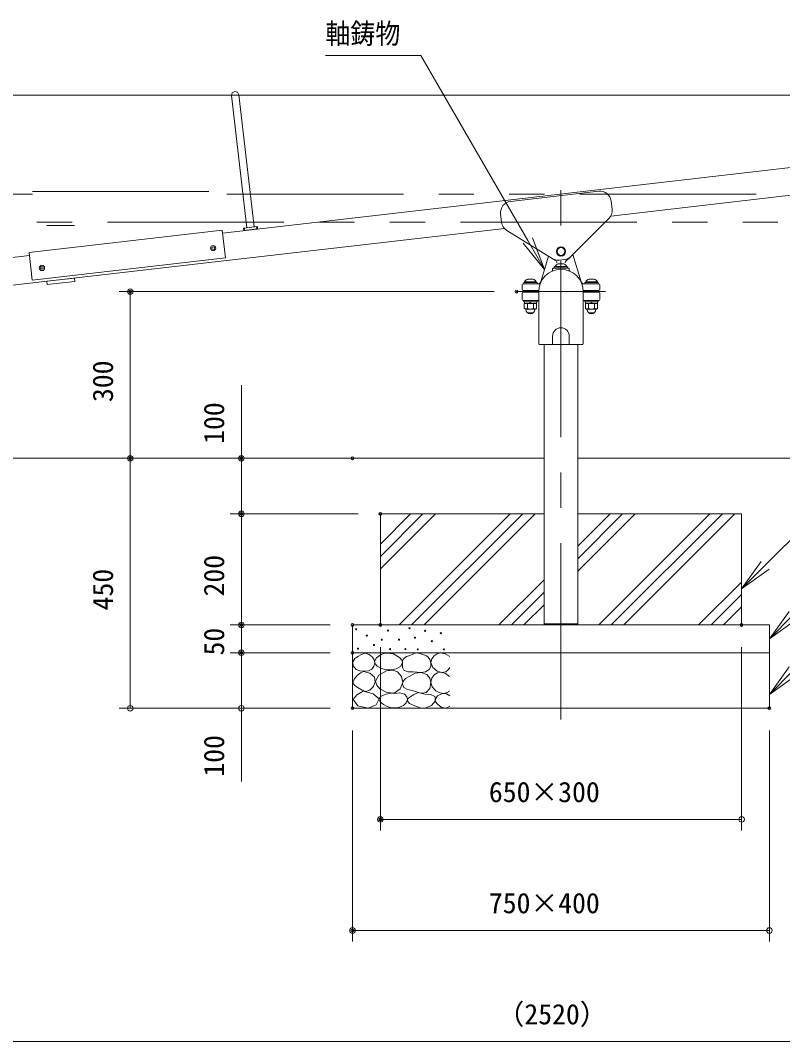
# Model space of a CAD drawing. Units: millimetres at full size, sheet at 1:10; details may follow other scales. Extents: x 5 to 8405, y -5 to 5945.
# Drawn here: x 1814 to 3186, y 1225 to 3063 of the extents above; entities that cross this region are included whole.
import ezdxf
from ezdxf.enums import TextEntityAlignment as Align

# ---------------------------------------------------------------- set-up
doc = ezdxf.new("R2010")
doc.units = ezdxf.units.MM
doc.header["$LTSCALE"] = 10
doc.header["$PDMODE"] = 32
doc.header["$PDSIZE"] = 5
doc.linetypes.add('USER2', pattern=[50.8, 31.75, -6.35, 6.35, -6.35])
doc.linetypes.add('USER3', pattern=[63.5, 31.75, -6.35, 6.35, -6.35, 6.35, -6.35])
doc.layers.add('LY_5', color=7, linetype='Continuous', lineweight=0)
doc.layers.add('LY_6', color=7, linetype='Continuous', lineweight=0)
doc.styles.add('ＭＳ ゴシック', font='')
doc.styles.get('ＭＳ ゴシック').set_extended_font_data('MS Gothic')

# ---------------------------------------------------------------- blocks, each defined once
blk = doc.blocks.new('-016-_DOTBLANK')
at = {"color": 7, "linetype": 'Continuous', "lineweight": 0}
blk.add_line((-0.5, 0), (-1, 0), dxfattribs=at)
blk.add_circle((0, 0), 0.5, dxfattribs=at)
blk = doc.blocks.new('-003-_U3')
at = {"color": 7, "linetype": 'Continuous', "lineweight": 0}
for p, q in [((-1, 0.1667), (0, 0)), ((0, 0), (-1, 0)), ((-1, -0.1667), (0, 0))]:
    blk.add_line(p, q, dxfattribs=at)

msp = doc.modelspace()

# ---------------------------------------------------------------- linework, layer by layer
at = {"layer": 'LY_5'}
for p, q in [((2194.3, 2928.19), (2221.83, 2690.28)), ((2207.22, 2929.69), (2234.75, 2691.78)), ((2876.53, 2711.17), (4222.29, 2866.88)), ((2178.14, 2680.7), (3372.18, 2818.85)), ((2696.04, 2737.6), (2854.98, 2755.99)), ((2878.91, 2723.17), (2877.14, 2738.42)), ((2680.23, 2700.18), (2678.47, 2715.43)), ((2873.21, 2706.75), (2805.57, 2638.88)), ((1339.52, 2533.33), (2685.29, 2689.04)), ((1829.89, 2645.44), (2177.57, 2685.66)), ((2177.57, 2685.66), (2183.32, 2635.99)), ((2240.71, 2692.47), (2215.87, 2689.59)), ((2215.87, 2689.59), (2216.39, 2685.12)), ((2241.22, 2687.99), (2216.39, 2685.12)), ((2217.36, 2689.76), (2217.88, 2685.29)), ((2234.75, 2691.78), (2221.83, 2690.28)), ((2239.22, 2692.29), (2239.73, 2687.82)), ((2240.71, 2692.47), (2241.22, 2687.99)), ((2689.53, 2685.5), (2770.87, 2634.87)), ((1681.46, 2623.23), (1830.46, 2640.47)), ((1835.64, 2595.77), (1829.89, 2645.44)), ((2183.32, 2635.99), (1835.64, 2595.77)), ((2750.58, 2593), (2764.54, 2638.81)), ((2783.74, 2631.98), (2793.71, 2633.13)), ((2823.42, 2593), (2808.53, 2641.85)), ((2772, 2613.29), (2772, 2616.25)), ((2801, 2617.25), (2773, 2617.25)), ((2775, 2617.25), (2775, 2619.75)), ((2775, 2619.75), (2799, 2619.75)), ((2775, 2617.25), (2799, 2617.25)), ((2776.5, 2620.75), (2797.5, 2620.75)), ((2776.5, 2620.75), (2776.5, 2619.75)), ((2776.5, 2619.75), (2797.5, 2619.75)), ((2782, 2625.55), (2792, 2625.55)), ((2797.5, 2620.75), (2797.5, 2619.75)), ((2799, 2619.75), (2799, 2617.25)), ((2802, 2613.29), (2802, 2616.25)), ((1911.71, 2599.54), (1862.04, 2593.79)), ((1862.04, 2593.79), (1862.73, 2587.83)), ((1862.73, 2587.83), (1912.4, 2593.57)), ((1912.4, 2593.57), (1911.71, 2599.54)), ((2720, 2589.46), (2720, 2591.96)), ((2720, 2591.96), (2744, 2591.96)), ((2721.5, 2592.96), (2742.5, 2592.96)), ((2721.5, 2592.96), (2721.5, 2591.96)), ((2721.5, 2591.96), (2742.5, 2591.96)), ((2727, 2597.76), (2737, 2597.76)), ((2742.5, 2592.96), (2742.5, 2591.96)), ((2744, 2591.96), (2744, 2589.46)), ((2830, 2589.46), (2830, 2591.96)), ((2830, 2591.96), (2854, 2591.96)), ((2831.5, 2592.96), (2852.5, 2592.96)), ((2831.5, 2592.96), (2831.5, 2591.96)), ((2831.5, 2591.96), (2852.5, 2591.96)), ((2837, 2597.76), (2847, 2597.76)), ((2852.5, 2592.96), (2852.5, 2591.96)), ((2854, 2591.96), (2854, 2589.46)), ((2717, 2579.46), (2717, 2587.46)), ((2719, 2589.46), (2749.69, 2589.46)), ((2747.05, 2577.46), (2719, 2577.46)), ((2747.02, 2574.21), (2719, 2574.21)), ((2720, 2589.46), (2744, 2589.46)), ((2726, 2577.46), (2726, 2574.21)), ((2738, 2577.46), (2738, 2574.21)), ((2747, 2481.71), (2747, 2575.21)), ((2855, 2589.46), (2824.31, 2589.46)), ((2855, 2577.46), (2826.95, 2577.46)), ((2855, 2574.21), (2826.98, 2574.21)), ((2827, 2481.71), (2827, 2575.21)), ((2830, 2589.46), (2854, 2589.46)), ((2836, 2577.46), (2836, 2574.21)), ((2848, 2577.46), (2848, 2574.21)), ((2857, 2579.46), (2857, 2587.46)), ((2717, 2561.21), (2717, 2572.21)), ((2747, 2559.21), (2719, 2559.21)), ((2720, 2556.71), (2720, 2559.21)), ((2720, 2559.21), (2744, 2559.21)), ((2720, 2556.71), (2744, 2556.71)), ((2721.25, 2556.71), (2721.25, 2553.71)), ((2721.25, 2556.71), (2742.75, 2556.71)), ((2731.83, 2553.71), (2731.03, 2556.71)), ((2732.97, 2553.71), (2732.17, 2556.71)), ((2742.75, 2556.71), (2742.75, 2553.71)), ((2744, 2559.21), (2744, 2556.71)), ((2855, 2559.21), (2827, 2559.21)), ((2830, 2556.71), (2830, 2559.21)), ((2830, 2559.21), (2854, 2559.21)), ((2830, 2556.71), (2854, 2556.71)), ((2831.25, 2556.71), (2831.25, 2553.71)), ((2831.25, 2556.71), (2852.75, 2556.71)), ((2841.83, 2553.71), (2841.03, 2556.71)), ((2842.97, 2553.71), (2842.17, 2556.71)), ((2852.75, 2556.71), (2852.75, 2553.71)), ((2854, 2559.21), (2854, 2556.71)), ((2857, 2561.21), (2857, 2572.21)), ((2721.03, 2553.71), (2721.03, 2544.84)), ((2721.03, 2553.71), (2742.97, 2553.71)), ((2721.03, 2544.84), (2723, 2543.71)), ((2721.25, 2553.71), (2742.75, 2553.71)), ((2723, 2543.71), (2741, 2543.71)), ((2724, 2543.21), (2724, 2543.71)), ((2726.52, 2553.71), (2726.52, 2544.84)), ((2736, 2536.96), (2728, 2536.96)), ((2737.48, 2553.71), (2737.48, 2544.84)), ((2740, 2543.21), (2740, 2543.71)), ((2742.97, 2544.84), (2741, 2543.71)), ((2742.97, 2553.71), (2742.97, 2544.84)), ((2830.99, 2553.71), (2830.99, 2544.84)), ((2830.99, 2553.71), (2852.93, 2553.71)), ((2830.99, 2544.84), (2832.96, 2543.71)), ((2831.25, 2553.71), (2852.75, 2553.71)), ((2832.96, 2543.71), (2850.96, 2543.71)), ((2833.96, 2543.21), (2833.96, 2543.71)), ((2836.48, 2553.71), (2836.48, 2544.84)), ((2846, 2536.96), (2838, 2536.96)), ((2847.45, 2553.71), (2847.45, 2544.84)), ((2849.96, 2543.21), (2849.96, 2543.71)), ((2852.93, 2544.84), (2850.96, 2543.71)), ((2852.93, 2553.71), (2852.93, 2544.84)), ((2772, 2480.21), (2772, 2495.21)), ((2802, 2480.21), (2802, 2495.21)), ((2748.5, 2480.21), (2825.5, 2480.21)), ((2756.75, 1975.21), (2756.75, 2480.21)), ((2817.25, 1975.21), (2817.25, 2480.21)), ((1155, 2275.21), (2756.75, 2275.21)), ((2817.25, 2275.21), (4544, 2275.21)), ((2756.75, 2175.21), (2462, 2175.21)), ((2462, 2175.21), (2462, 1975.21)), ((2462, 2076.02), (2561.19, 2175.21)), ((2462, 2098.47), (2538.74, 2175.21)), ((2462, 2120.92), (2516.29, 2175.21)), ((2495.89, 1975.21), (2695.89, 2175.21)), ((2518.34, 1975.21), (2718.34, 2175.21)), ((2540.8, 1975.21), (2740.8, 2175.21)), ((3112, 2175.21), (2817.25, 2175.21)), ((2817.25, 2072.06), (2920.4, 2175.21)), ((2817.25, 2094.51), (2897.95, 2175.21)), ((2817.25, 2116.96), (2875.5, 2175.21)), ((2855.1, 1975.21), (3055.1, 2175.21)), ((2877.55, 1975.21), (3077.55, 2175.21)), ((2900.01, 1975.21), (3100.01, 2175.21)), ((3112, 2175.21), (3112, 1975.21)), ((2675.5, 1975.21), (2756.75, 2056.46)), ((3034.71, 1975.21), (3112, 2052.5)), ((2697.95, 1975.21), (2756.75, 2034.01)), ((3057.16, 1975.21), (3112, 2030.05)), ((2720.4, 1975.21), (2756.75, 2011.56)), ((3079.61, 1975.21), (3112, 2007.6)), ((3162, 1975.21), (2412, 1975.21)), ((2412, 1975.21), (2412, 1825.21)), ((2756.75, 1977.21), (2817.25, 1977.21)), ((2756.75, 1975.21), (2817.25, 1975.21)), ((3162, 1975.21), (3162, 1825.21)), ((3162, 1925.21), (2412, 1925.21)), ((2415.92, 1914.55), (2412.27, 1909.08)), ((2421.77, 1918.59), (2415.92, 1914.55)), ((2427.99, 1922.07), (2421.77, 1918.59)), ((2434.45, 1924.61), (2427.99, 1922.07)), ((2441.91, 1922.15), (2434.45, 1924.61)), ((2448.07, 1917.32), (2441.91, 1922.15)), ((2451.03, 1912.39), (2448.07, 1917.32)), ((2451.88, 1907.18), (2451.03, 1912.39)), ((2455.36, 1916.21), (2451.71, 1909.29)), ((2463.33, 1922), (2455.36, 1916.21)), ((2468.97, 1924.08), (2463.33, 1922)), ((2473.87, 1924.7), (2468.97, 1924.08)), ((2485.64, 1923.07), (2473.87, 1924.7)), ((2496.31, 1916.86), (2485.64, 1923.07)), ((2501.01, 1911.51), (2496.31, 1916.86)), ((2504.03, 1915.06), (2502.14, 1910.67)), ((2508.8, 1918.2), (2504.03, 1915.06)), ((2514.95, 1920.43), (2508.8, 1918.2)), ((2520.43, 1922.68), (2514.95, 1920.43)), ((2525.69, 1924.91), (2520.43, 1922.68)), ((2533.01, 1923.86), (2525.69, 1924.91)), ((2540.19, 1921.68), (2533.01, 1923.86)), ((2544.84, 1919.7), (2540.19, 1921.68)), ((2548.25, 1917.21), (2544.84, 1919.7)), ((2551.31, 1912.72), (2548.25, 1917.21)), ((2552.9, 1907.01), (2551.31, 1912.72)), ((2554.65, 1914.15), (2552.78, 1907.42)), ((2559.12, 1919.46), (2554.65, 1914.15)), ((2564.27, 1923.15), (2559.12, 1919.46)), ((2569.89, 1924.84), (2564.27, 1923.15)), ((2578.57, 1923.36), (2569.89, 1924.84)), ((2587, 1918.51), (2578.57, 1923.36)), ((2412.27, 1909.08), (2413.28, 1901.5)), ((2413.28, 1901.5), (2418.29, 1895.14)), ((2418.29, 1895.14), (2425.15, 1892.55)), ((2440.48, 1892.9), (2446.81, 1895.46)), ((2446.81, 1895.46), (2450.56, 1900.74)), ((2450.56, 1900.74), (2451.88, 1907.18)), ((2451.71, 1909.29), (2452.58, 1905.33)), ((2452.58, 1905.33), (2456.3, 1900.91)), ((2456.3, 1900.91), (2465.79, 1896.14)), ((2465.79, 1896.14), (2475.76, 1894.7)), ((2484.24, 1894.08), (2473.06, 1892.81)), ((2475.76, 1894.7), (2483.12, 1894.52)), ((2483.12, 1894.52), (2490.63, 1896.05)), ((2493.06, 1890.64), (2484.24, 1894.08)), ((2490.63, 1896.05), (2498.23, 1900.66)), ((2498.23, 1900.66), (2501.98, 1906.86)), ((2501.98, 1906.86), (2501.01, 1911.51)), ((2502.14, 1910.67), (2501.71, 1905.04)), ((2501.71, 1905.04), (2502, 1898.91)), ((2502, 1898.91), (2504.39, 1893.76)), ((2504.39, 1893.76), (2511.76, 1890.89)), ((2543.47, 1891.02), (2549.86, 1894.83)), ((2549.86, 1894.83), (2552.56, 1900.5)), ((2552.56, 1900.5), (2552.9, 1907.01)), ((2552.78, 1907.42), (2556.45, 1898.65)), ((2556.45, 1898.65), (2564.5, 1892.21)), ((2580.03, 1890.94), (2584.08, 1894.32)), ((2584.08, 1894.32), (2587, 1898.86)), ((2414.69, 1877.87), (2412.27, 1871.06)), ((2421.14, 1884.69), (2414.69, 1877.87)), ((2426.58, 1888.86), (2421.14, 1884.69)), ((2425.15, 1892.55), (2432.86, 1892.29)), ((2431.91, 1891.66), (2426.58, 1888.86)), ((2443.08, 1888.45), (2431.91, 1891.66)), ((2432.86, 1892.29), (2440.48, 1892.9)), ((2451.24, 1881.2), (2443.08, 1888.45)), ((2452.76, 1872.69), (2451.24, 1881.2)), ((2459.31, 1884.75), (2453.33, 1873.88)), ((2473.06, 1892.81), (2459.31, 1884.75)), ((2499.97, 1882.5), (2493.06, 1890.64)), ((2502.25, 1871.72), (2499.97, 1882.5)), ((2507.41, 1878.74), (2503.06, 1873.97)), ((2513.61, 1882.34), (2507.41, 1878.74)), ((2511.76, 1890.89), (2520.86, 1890.54)), ((2519.19, 1885.5), (2513.61, 1882.34)), ((2524.69, 1888.29), (2519.19, 1885.5)), ((2520.86, 1890.54), (2528.14, 1889.95)), ((2535.7, 1889.41), (2524.69, 1888.29)), ((2528.14, 1889.95), (2535.36, 1889.64)), ((2535.36, 1889.64), (2543.47, 1891.02)), ((2545.77, 1886.13), (2535.7, 1889.41)), ((2551.09, 1879.5), (2545.77, 1886.13)), ((2552.8, 1870.99), (2551.09, 1879.5)), ((2554.41, 1879.46), (2552.78, 1872.25)), ((2558.8, 1885.24), (2554.41, 1879.46)), ((2564.77, 1889.08), (2558.8, 1885.24)), ((2564.5, 1892.21), (2572.8, 1889.83)), ((2571.47, 1890.31), (2564.77, 1889.08)), ((2579.54, 1887.85), (2571.47, 1890.31)), ((2572.8, 1889.83), (2580.03, 1890.94)), ((2586.68, 1882.39), (2579.54, 1887.85)), ((2412.27, 1871.06), (2415.9, 1866.23)), ((2415.9, 1866.23), (2422.41, 1861.87)), ((2422.41, 1861.87), (2429.05, 1857.59)), ((2429.05, 1857.59), (2435.72, 1855.54)), ((2435.72, 1855.54), (2443.36, 1857.98)), ((2443.36, 1857.98), (2449.66, 1864.41)), ((2449.66, 1864.41), (2452.76, 1872.69)), ((2453.33, 1873.88), (2455.97, 1866.69)), ((2455.97, 1866.69), (2461.17, 1860.37)), ((2461.17, 1860.37), (2473.76, 1853.51)), ((2487.12, 1852.53), (2497.4, 1859.99)), ((2497.4, 1859.99), (2502.25, 1871.72)), ((2503.06, 1873.97), (2502.07, 1868.44)), ((2502.07, 1868.44), (2504.15, 1862.88)), ((2504.15, 1862.88), (2510.86, 1859.12)), ((2510.86, 1859.12), (2519.01, 1857.48)), ((2519.01, 1857.48), (2525.43, 1855.32)), ((2544.69, 1853.69), (2550.87, 1860.93)), ((2550.87, 1860.93), (2552.8, 1870.99)), ((2552.78, 1872.25), (2555.44, 1863.64)), ((2555.44, 1863.64), (2561.65, 1856.72)), ((2561.65, 1856.72), (2569.29, 1852.85)), ((2419.78, 1849.7), (2412.96, 1840.89)), ((2412.96, 1840.89), (2421.45, 1829.62)), ((2431.09, 1855.72), (2419.78, 1849.7)), ((2448.88, 1851.1), (2431.09, 1855.72)), ((2459.66, 1841.99), (2448.88, 1851.1)), ((2454.24, 1831.62), (2459.66, 1841.99)), ((2463.59, 1846.71), (2459.28, 1841.31)), ((2459.28, 1841.31), (2461.96, 1836.63)), ((2472.52, 1850.77), (2463.59, 1846.71)), ((2480.66, 1852.21), (2472.52, 1850.77)), ((2473.76, 1853.51), (2487.12, 1852.53)), ((2488.2, 1851.58), (2480.66, 1852.21)), ((2497.1, 1853.04), (2488.2, 1851.58)), ((2505.5, 1850.5), (2497.1, 1853.04)), ((2509.57, 1845.92), (2505.5, 1850.5)), ((2508.58, 1835.03), (2510.63, 1840.77)), ((2510.63, 1840.77), (2509.57, 1845.92)), ((2512.07, 1842.52), (2510.23, 1839.09)), ((2510.23, 1839.09), (2514.2, 1833.6)), ((2515.1, 1845.03), (2512.07, 1842.52)), ((2522.04, 1849.82), (2515.1, 1845.03)), ((2530.5, 1853.41), (2522.04, 1849.82)), ((2525.43, 1855.32), (2531.72, 1853.15)), ((2536.44, 1851.95), (2530.5, 1853.41)), ((2531.72, 1853.15), (2538.09, 1852.13)), ((2542.67, 1850.71), (2536.44, 1851.95)), ((2538.09, 1852.13), (2544.69, 1853.69)), ((2552.33, 1849.89), (2542.67, 1850.71)), ((2559.97, 1846.11), (2552.33, 1849.89)), ((2561.32, 1841.73), (2559.97, 1846.11)), ((2560.51, 1837.74), (2561.32, 1841.73)), ((2564.98, 1847.63), (2560.7, 1840.88)), ((2560.7, 1840.88), (2561.31, 1837.21)), ((2573.69, 1851.97), (2564.98, 1847.63)), ((2569.29, 1852.85), (2576.86, 1851.97)), ((2580.98, 1851.17), (2573.69, 1851.97)), ((2576.86, 1851.97), (2582.01, 1853.41)), ((2587, 1847.85), (2580.98, 1851.17)), ((2582.01, 1853.41), (2586.68, 1856.09)), ((3162, 1825.21), (2412, 1825.21)), ((2421.45, 1829.62), (2439.89, 1825.51)), ((2439.89, 1825.51), (2454.24, 1831.62)), ((2461.96, 1836.63), (2467.93, 1832.12)), ((2467.93, 1832.12), (2474.4, 1828.28)), ((2474.4, 1828.28), (2481.71, 1825.9)), ((2481.71, 1825.9), (2493.56, 1826.14)), ((2493.56, 1826.14), (2503.88, 1830.23)), ((2503.88, 1830.23), (2508.58, 1835.03)), ((2514.2, 1833.6), (2524.02, 1829.36)), ((2524.02, 1829.36), (2533.76, 1826.13)), ((2533.76, 1826.13), (2542.94, 1825.57)), ((2542.94, 1825.57), (2553.78, 1830.08)), ((2553.78, 1830.08), (2560.51, 1837.74)), ((2561.31, 1837.21), (2564.19, 1832.96)), ((2564.19, 1832.96), (2571.35, 1827.49)), ((2571.35, 1827.49), (2578.76, 1825.67)), ((2578.76, 1825.67), (2583.06, 1826.72)), ((2583.06, 1826.72), (2587, 1828.84))]:
    msp.add_line(p, q, dxfattribs=at)
at = {"layer": 'LY_5', "linetype": 'USER2'}
for p, q in [((2787, 1805.21), (2787, 2770.46)), ((2707, 2575.21), (2867, 2575.21))]:
    msp.add_line(p, q, dxfattribs=at)
at = {"layer": 'LY_5', "linetype": 'USER3'}
for p, q in [((1685.96, 2750.46), (1835.96, 2750.46)), ((1835.96, 2755.46), (2185.96, 2755.46)), ((2185.96, 2750.46), (3387.96, 2750.46)), ((1335.96, 2700.46), (4237.96, 2700.46)), ((1861.96, 2694.46), (1911.96, 2694.46))]:
    msp.add_line(p, q, dxfattribs=at)
at = {"layer": 'LY_5'}
for centre, radius in [((2161.15, 2653.56), 4.75), ((2161.15, 2653.56), 2.4), ((2787, 2647.46), 8.2), ((2787, 2647.46), 8), ((2787, 2647.46), 7), ((1853.2, 2617.93), 4.75), ((1853.2, 2617.93), 2.4), ((2418.61, 1967.38), 1), ((2514.42, 1969.3), 1), ((2437.62, 1955.98), 1), ((2464.55, 1948.69), 1), ((2475.96, 1965.17), 1), ((2495.5, 1948.76), 1), ((2524.42, 1952.27), 1), ((2542.53, 1964.7), 1), ((2570.91, 1960.38), 1), ((2421.77, 1932.53), 1), ((2450.61, 1939.18), 1), ((2479.44, 1931.58), 1), ((2507.12, 1931.73), 1), ((2529.28, 1931.19), 1), ((2554.69, 1946.05), 1), ((2576.31, 1931.19), 1)]:
    msp.add_circle(centre, radius, dxfattribs=at)
for centre, radius, start, end in [((2200.76, 2928.94), 6.5, 6.6, 186.6), ((2857.27, 2736.12), 20, 6.6, 96.6), ((2698.34, 2717.73), 20, 96.6, 186.6), ((2859.04, 2720.87), 20, 315.10065, 6.6), ((2700.1, 2702.48), 20, 186.6, 238.09935), ((2781.44, 2651.85), 20, 238.09935, 276.6), ((2786.96, 2647.46), 19, 229.21011, 238.71476), ((2774.5, 2626.95), 5, 0, 58.71476), ((2791.41, 2653), 20, 276.6, 315.10065), ((2799.5, 2626.99), 5, 121.49121, 180), ((2786.96, 2647.46), 19, 301.49121, 323.71162), ((2787, 2575.21), 40, 0, 180), ((2770.5, 2613.29), 1.5, 293.73074, 0), ((2773, 2616.25), 1, 90, 180), ((2787, 2614.27), 12.34, 113.90552, 148.31866), ((2787, 2614.27), 12.34, 31.68134, 66.09448), ((2801, 2616.25), 1, 0, 90), ((2803.5, 2613.29), 1.5, 180, 246.26926), ((2732, 2586.48), 12.34, 113.90552, 148.31866), ((2732, 2586.48), 12.34, 31.68134, 66.09448), ((2745.8, 2594.46), 5, 270, 343.05254), ((2828.2, 2594.46), 5, 196.94746, 270), ((2842, 2586.48), 12.34, 113.90552, 148.31866), ((2842, 2586.48), 12.34, 31.68134, 66.09448), ((2719, 2587.46), 2, 90, 180), ((2719, 2579.46), 2, 180, 270), ((2719, 2572.21), 2, 90, 180), ((2855, 2587.46), 2, 0, 90), ((2855, 2579.46), 2, 270, 0), ((2855, 2572.21), 2, 0, 90), ((2719, 2561.21), 2, 180, 270), ((2855, 2561.21), 2, 270, 0), ((2723.77, 2549.59), 5.49, 240.00001, 299.99999), ((2732, 2543.21), 8, 180, 0), ((2732, 2557.5), 13.8, 246.57346, 293.42654), ((2740.23, 2549.59), 5.49, 240.00001, 299.99999), ((2833.74, 2549.59), 5.49, 240.00001, 299.99999), ((2841.96, 2543.21), 8, 180, 0), ((2841.96, 2557.5), 13.8, 246.57346, 293.42654), ((2850.19, 2549.59), 5.49, 240.00001, 299.99999), ((2787, 2495.21), 15, 0, 180), ((2748.5, 2481.71), 1.5, 180, 270), ((2825.5, 2481.71), 1.5, 270, 0)]:
    msp.add_arc(centre, radius, start, end, dxfattribs=at)
at = {"layer": 'LY_6'}
for p, q in [((2363.05, 3000.46), (2535.05, 3000.46)), ((2535.05, 3000.46), (2515.05, 3000.46)), ((2727.39, 2667.31), (2535.05, 3000.46)), ((4224.99, 2929.17), (535, 2929.17)), ((2667, 2575.21), (1992, 2575.21)), ((2012, 2275.21), (2012, 2575.21)), ((2212, 2275.21), (2212, 2406.92)), ((2372, 2275.21), (1992, 2275.21)), ((2372, 2275.21), (1992, 2275.21)), ((2012, 1825.21), (2012, 2275.21)), ((2372, 2275.21), (2192, 2275.21)), ((2212, 2175.21), (2212, 2275.21)), ((3154.43, 2082.63), (3262, 2190.21)), ((2422, 2175.21), (2192, 2175.21)), ((2422, 2175.21), (2192, 2175.21)), ((2212, 1975.21), (2212, 2175.21)), ((2212, 1975.21), (2212, 2035.21)), ((2372, 1975.21), (2192, 1975.21)), ((2372, 1975.21), (2192, 1975.21)), ((2212, 1925.21), (2212, 1975.21)), ((2462, 1935.21), (2462, 1605.21)), ((3112, 1935.21), (3112, 1605.21)), ((2372, 1925.21), (2192, 1925.21)), ((2372, 1925.21), (2192, 1925.21)), ((2212, 1925.21), (2212, 1865.21)), ((2212, 1825.21), (2212, 1925.21)), ((2372, 1825.21), (1992, 1825.21)), ((2372, 1825.21), (2192, 1825.21)), ((2212, 1693.49), (2212, 1825.21)), ((2412, 1785.21), (2412, 1405.21)), ((3162, 1785.21), (3162, 1405.21)), ((3112, 1625.21), (2462, 1625.21)), ((3162, 1425.21), (2412, 1425.21)), ((4047, 1225.21), (1527, 1225.21))]:
    msp.add_line(p, q, dxfattribs=at)
for p in [(2012, 2575.21), (2707, 2575.21), (2012, 2275.21), (2212, 2275.21), (2412, 2275.21), (2412, 2275.21), (2412, 2275.21), (2212, 2175.21), (2462, 2175.21), (2462, 2175.21), (2212, 1975.21), (2412, 1975.21), (2412, 1975.21), (2462, 1975.21), (3112, 1975.21), (2212, 1925.21), (2412, 1925.21), (2412, 1925.21), (2412, 1825.21), (2412, 1825.21), (2412, 1825.21), (3162, 1825.21), (2462, 1625.21), (2412, 1425.21)]:
    msp.add_point(p, dxfattribs=at)

# ---------------------------------------------------------------- block references
for name, p, xscale, yscale, rotation in [('-003-_U3', (2757.39, 2615.35), 60, 60, 300), ('-016-_DOTBLANK', (2012, 2575.21), 10, 10, 90), ('-016-_DOTBLANK', (2012, 2275.21), 10, 10, 270), ('-016-_DOTBLANK', (2012, 2275.21), 10, 10, 90), ('-016-_DOTBLANK', (2212, 2275.21), 10, 10, 90), ('-016-_DOTBLANK', (2212, 2175.21), 10, 10, 270), ('-016-_DOTBLANK', (2212, 2175.21), 10, 10, 90), ('-003-_U3', (3112, 2040.21), 60, 60, 225), ('-003-_U3', (3162, 1950.21), 60, 60, 225), ('-016-_DOTBLANK', (2212, 1975.21), 10, 10, 270), ('-016-_DOTBLANK', (2212, 1975.21), 10, 10, 270), ('-016-_DOTBLANK', (2212, 1925.21), 10, 10, 90), ('-016-_DOTBLANK', (2212, 1925.21), 10, 10, 90), ('-003-_U3', (3162, 1850.21), 60, 60, 225), ('-016-_DOTBLANK', (2012, 1825.21), 10, 10, 270), ('-016-_DOTBLANK', (2212, 1825.21), 10, 10, 270), ('-016-_DOTBLANK', (2462, 1625.21), 10, 10, 180), ('-016-_DOTBLANK', (2412, 1425.21), 10, 10, 180)]:
    msp.add_blockref(name, p, dxfattribs=dict(at, xscale=xscale, yscale=yscale, rotation=rotation))
at = {"layer": 'LY_6', "xscale": 10, "yscale": 10}
for p in [(3112, 1625.21), (3162, 1425.21)]:
    msp.add_blockref('-016-_DOTBLANK', p, dxfattribs=at)

# ---------------------------------------------------------------- texts
at = {"layer": 'LY_6', "style": 'ＭＳ ゴシック', "width": 0.9}
msp.add_text('軸鋳物', height=36.66, dxfattribs=at).set_placement((2363.05, 3010.46), align=Align.BOTTOM_LEFT)
at = {"layer": 'LY_6', "style": 'ＭＳ ゴシック'}
for s, p in [('300', (1992, 2376.47)), ('100', (2192, 2301.23)), ('200', (2192, 2026.47)), ('450', (1992, 2001.47)), ('50', (2192, 1920.26)), ('100', (2192, 1702.09))]:
    msp.add_text(s, height=36.66, rotation=90, dxfattribs=at).set_placement(p, align=Align.BOTTOM_LEFT)
for s, p in [('650×300', (2657.31, 1645.21)), ('750×400', (2657.31, 1445.21)), ('（2520）', (2671.11, 1245.21))]:
    msp.add_text(s, height=36.66, dxfattribs=at).set_placement(p, align=Align.BOTTOM_LEFT)

doc.saveas('drawing.dxf')
